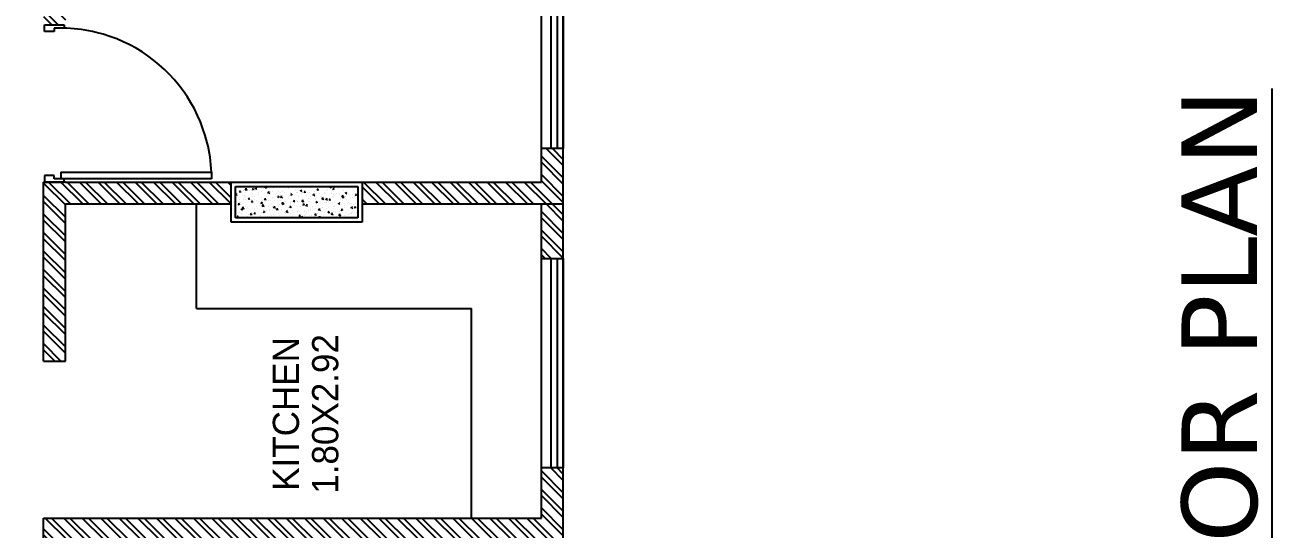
# Model space of a CAD drawing. Header units: inches. Extents: x 182687 to 187672, y -88924 to -84846.
# Drawn here: x 183074 to 183353.3, y -85129.7 to -85016.7 of the extents above; entities that cross this region are included whole.
import ezdxf
from ezdxf.enums import TextEntityAlignment as Align

# ---------------------------------------------------------------- set-up
doc = ezdxf.new("R2010")
doc.units = ezdxf.units.IN
doc.header["$MEASUREMENT"] = 0
doc.linetypes.add('PROYECCION', pattern=[19.05, 12.7, -6.35])
doc.styles.add('HemBha', font='GOTHIC.TTF')
doc.styles.get("Standard").update_dxf_attribs({"font": 'arial.ttf'})
pattern_1 = [(135, (181183.8516, -88790.0272), (-2.0752047, -2.0752047), []), (135, (181183.8516, -88788.6438), (-2.0752047, -2.0752047), [])]

# ---------------------------------------------------------------- blocks, each defined once
blk = doc.blocks.new('PUERTA-M-120')
at = {"color": 6}
for p, q in [((-0.075, 0.125), (-0.075, 1.275)), ((-0.075, 1.275), (-0.025, 1.275)), ((-0.025, 1.275), (-0.025, 0.125)), ((-1.2, 0), (-1.2, 0.15)), ((-1.2, 0.15), (-1.175, 0.15)), ((-1.175, 0.15), (-1.175, 0.075)), ((-0.075, 0.125), (-0.025, 0.125)), ((0, 0.15), (-0.025, 0.15)), ((-0.025, 0.15), (-0.025, 0.075)), ((0, 0), (0, 0.15)), ((-1.15, 0), (-1.2, 0)), ((-1.175, 0.075), (-1.15, 0.075)), ((-1.15, 0.075), (-1.15, 0)), ((-0.025, 0.075), (-0.05, 0.075)), ((-0.05, 0.075), (-0.05, 0)), ((-0.05, 0), (0, 0))]:
    blk.add_line(p, q, dxfattribs=at)
at = {"color": 6, "linetype": 'PROYECCION'}
blk.add_arc((-0.0237, 0.1248), 1.1514, 92.55335, 180.61136, dxfattribs=at)
blk = doc.blocks.new('REVISED COL LAYOUT')
at = {"color": 5}
for p, q in [((95298.9, -49483.9), (95528.9, -49483.9)), ((95298.9, -50233.9), (95298.9, -49483.9)), ((95323.9, -49508.9), (95503.9, -49508.9)), ((95323.9, -50208.9), (95323.9, -49508.9)), ((95503.9, -49508.9), (95503.9, -50208.9)), ((95528.9, -49483.9), (95528.9, -50233.9)), ((95528.9, -50233.9), (95298.9, -50233.9)), ((95503.9, -50208.9), (95323.9, -50208.9))]:
    blk.add_line(p, q, dxfattribs=at)
at = {"color": 5, "linetype": 'Continuous'}
for p, q in [((95326.3, -49523.6), (95331.2, -49517.9)), ((95326.3, -49523.6), (95332.3, -49524.1)), ((95327.8, -49543.8), (95327.8, -49543.8)), ((95328.8, -49510.6), (95328.8, -49510.6)), ((95329, -49510.5), (95329, -49510.5)), ((95332.3, -49524.1), (95331.2, -49517.9)), ((95346.8, -49543.8), (95346.8, -49543.8)), ((95352.8, -49532.6), (95352.8, -49532.6)), ((95361.7, -49510.1), (95361.7, -49510.1)), ((95368.6, -49545.4), (95375.6, -49542.7)), ((95371.8, -49540.5), (95371.8, -49540.5)), ((95373.6, -49548.8), (95375.6, -49542.7)), ((95379.1, -49536.7), (95379.1, -49536.7)), ((95398.1, -49529.9), (95402.9, -49524.1)), ((95398.1, -49529.9), (95404, -49530.4)), ((95404, -49530.4), (95402.9, -49524.1)), ((95409.7, -49535.5), (95409.7, -49535.5)), ((95411.1, -49522.5), (95411.1, -49522.5)), ((95415, -49512.4), (95415, -49512.4)), ((95429.6, -49530.3), (95429.6, -49530.3)), ((95452.6, -49513.2), (95459.6, -49510.5)), ((95452.6, -49513.2), (95457.6, -49516.5)), ((95457.6, -49516.5), (95459.6, -49510.5)), ((95468.4, -49514.6), (95468.4, -49514.6)), ((95469.4, -49512.5), (95469.4, -49512.5)), ((95469.8, -49536.2), (95474.6, -49530.4)), ((95469.8, -49536.2), (95475.8, -49536.7)), ((95472.9, -49527.2), (95472.9, -49527.2)), ((95475.8, -49536.7), (95474.6, -49530.4)), ((95481.6, -49522.8), (95481.6, -49522.8)), ((95497.9, -49523.9), (95497.9, -49523.9)), ((95325.3, -49610.3), (95325.3, -49610.3)), ((95326.5, -49577), (95326.5, -49577)), ((95332.6, -49577.6), (95332.6, -49577.6)), ((95340.2, -49598.8), (95345, -49593.1)), ((95340.2, -49598.8), (95346.2, -49599.3)), ((95344.3, -49617.9), (95351.3, -49615.3)), ((95346.2, -49599.3), (95345, -49593.1)), ((95345.5, -49580), (95345.5, -49580)), ((95349.2, -49621.3), (95351.3, -49615.3)), ((95354.6, -49600.9), (95354.6, -49600.9)), ((95357.1, -49614.4), (95357.1, -49614.4)), ((95368.6, -49545.4), (95373.6, -49548.8)), ((95373.3, -49554.1), (95381.1, -49545.9)), ((95373.3, -49554.1), (95382.2, -49555.4)), ((95374.1, -49549.8), (95374.1, -49549.8)), ((95375.7, -49614.3), (95375.7, -49614.3)), ((95376.7, -49603.3), (95376.7, -49603.3)), ((95377.9, -49570), (95377.9, -49570)), ((95382.2, -49555.4), (95381.1, -49546)), ((95383.4, -49575), (95383.4, -49575)), ((95391, -49567.5), (95391, -49567.5)), ((95408, -49603.1), (95408, -49603.1)), ((95411.9, -49605.1), (95416.8, -49599.4)), ((95411.9, -49605.1), (95417.9, -49605.6)), ((95417.9, -49605.6), (95416.8, -49599.4)), ((95420.2, -49606.1), (95420.2, -49606.1)), ((95427.2, -49596.9), (95427.2, -49596.9)), ((95427.4, -49552), (95427.4, -49552)), ((95428.3, -49585.7), (95435.3, -49583)), ((95428.3, -49585.7), (95433.3, -49589)), ((95428.4, -49563.6), (95428.4, -49563.6)), ((95433.3, -49589), (95435.3, -49583)), ((95445.3, -49602.8), (95445.3, -49602.8)), ((95446.6, -49566.7), (95446.6, -49566.7)), ((95449.3, -49557.5), (95449.3, -49557.5)), ((95461.4, -49605.4), (95461.4, -49605.4)), ((95471.6, -49563.4), (95471.6, -49563.4)), ((95479.1, -49589.4), (95479.1, -49589.4)), ((95480, -49570.6), (95487.8, -49562.5)), ((95480, -49570.6), (95488.9, -49572)), ((95480.3, -49556.1), (95480.3, -49556.1)), ((95480.8, -49554.3), (95480.8, -49554.3)), ((95483.2, -49597.8), (95483.2, -49597.8)), ((95483.7, -49611.4), (95488.5, -49605.6)), ((95483.7, -49611.4), (95489.6, -49611.9)), ((95488.9, -49572), (95487.8, -49562.5)), ((95489.6, -49611.9), (95488.5, -49605.6)), ((95503.5, -49607.2), (95503.5, -49607.2)), ((95324.1, -49643.6), (95324.1, -49643.6)), ((95328.5, -49637.2), (95328.5, -49637.2)), ((95330.8, -49653.9), (95330.8, -49653.9)), ((95334.7, -49651.7), (95334.7, -49651.7)), ((95344.3, -49617.9), (95349.2, -49621.3)), ((95352.5, -49659.2), (95352.5, -49659.2)), ((95354.1, -49674), (95358.9, -49668.3)), ((95354.1, -49674), (95360.1, -49674.6)), ((95360.1, -49674.6), (95358.9, -49668.3)), ((95367.6, -49685), (95367.6, -49685)), ((95374.2, -49669.9), (95374.2, -49669.9)), ((95375.5, -49636.6), (95375.5, -49636.6)), ((95386.5, -49668), (95394.3, -49659.9)), ((95386.5, -49668), (95395.4, -49669.4)), ((95386.8, -49627.2), (95386.8, -49627.2)), ((95388.1, -49654), (95388.1, -49654)), ((95392.7, -49681.7), (95392.7, -49681.7)), ((95393.9, -49645.5), (95393.9, -49645.5)), ((95395.4, -49669.4), (95394.3, -49659.9)), ((95404, -49658.2), (95411, -49655.5)), ((95404, -49658.2), (95408.9, -49661.6)), ((95408.9, -49661.6), (95411, -49655.5)), ((95410.8, -49649.2), (95410.8, -49649.2)), ((95419, -49642.2), (95419, -49642.2)), ((95424.8, -49663.5), (95424.8, -49663.5)), ((95425.8, -49680.3), (95430.6, -49674.6)), ((95425.8, -49680.3), (95431.8, -49680.8)), ((95426, -49630.2), (95426, -49630.2)), ((95429.1, -49616.6), (95429.1, -49616.6)), ((95430.5, -49676.7), (95430.5, -49676.7)), ((95431.8, -49680.8), (95430.6, -49674.6)), ((95441.5, -49656.2), (95441.5, -49656.2)), ((95445.1, -49617.2), (95445.1, -49617.2)), ((95449, -49684.2), (95449, -49684.2)), ((95456.8, -49637.3), (95456.8, -49637.3)), ((95469.1, -49639.2), (95469.1, -49639.2)), ((95476.7, -49656), (95476.7, -49656)), ((95477.9, -49622.7), (95477.9, -49622.7)), ((95482.4, -49618.8), (95482.4, -49618.8)), ((95488, -49626), (95495, -49623.3)), ((95488, -49626), (95492.9, -49629.3)), ((95492.9, -49629.3), (95495, -49623.3)), ((95493.3, -49684.6), (95501.1, -49676.5)), ((95493.3, -49684.6), (95502.2, -49686)), ((95493.7, -49668.4), (95493.7, -49668.4)), ((95494.8, -49658.5), (95494.8, -49658.5)), ((95497.5, -49686.6), (95502.4, -49680.8)), ((95497.5, -49686.6), (95503.5, -49687.1)), ((95502.2, -49686), (95501, -49676.5)), ((95503.5, -49687.1), (95502.4, -49680.8)), ((95323.9, -49688.9), (95326.9, -49687.8)), ((95323.9, -49693.2), (95324.9, -49693.8)), ((95324.9, -49693.8), (95326.9, -49687.8)), ((95332.3, -49704.2), (95332.3, -49704.2)), ((95336.3, -49716.2), (95336.3, -49716.2)), ((95341.3, -49724.4), (95341.3, -49724.4)), ((95348.7, -49755.9), (95348.7, -49755.9)), ((95366.4, -49721.1), (95366.4, -49721.1)), ((95368, -49749.3), (95372.8, -49743.5)), ((95368, -49749.3), (95373.9, -49749.8)), ((95368.6, -49705.1), (95368.6, -49705.1)), ((95371.8, -49736.4), (95371.8, -49736.4)), ((95373.9, -49749.8), (95372.8, -49743.5)), ((95373, -49703.2), (95373, -49703.2)), ((95377.9, -49755.6), (95377.9, -49755.6)), ((95379.6, -49730.7), (95386.6, -49728)), ((95379.6, -49730.7), (95384.6, -49734.1)), ((95384.6, -49734.1), (95386.6, -49728)), ((95386.5, -49753.8), (95386.5, -49753.8)), ((95389.7, -49718.5), (95389.7, -49718.5)), ((95390.7, -49694.2), (95390.7, -49694.2)), ((95402.1, -49758.2), (95402.1, -49758.2)), ((95404.2, -49716.1), (95404.2, -49716.1)), ((95422, -49707.3), (95422, -49707.3)), ((95422.3, -49730), (95422.3, -49730)), ((95423.5, -49696.8), (95423.5, -49696.8)), ((95439.7, -49755.5), (95444.5, -49749.8)), ((95439.7, -49755.5), (95445.7, -49756.1)), ((95441.1, -49747.3), (95441.1, -49747.3)), ((95443.1, -49720.8), (95443.1, -49720.8)), ((95445.7, -49756.1), (95444.5, -49749.8)), ((95444.8, -49743.8), (95444.8, -49743.8)), ((95463.6, -49698.5), (95470.6, -49695.8)), ((95463.6, -49698.5), (95468.6, -49701.8)), ((95466.1, -49744), (95466.1, -49744)), ((95467.4, -49707.8), (95467.4, -49707.8)), ((95468.6, -49701.8), (95470.6, -49695.8)), ((95473, -49755.8), (95473, -49755.8)), ((95474.3, -49722.5), (95474.3, -49722.5)), ((95475.4, -49709.6), (95475.4, -49709.6)), ((95475.5, -49689.3), (95475.5, -49689.3)), ((95492.4, -49704.5), (95492.4, -49704.5)), ((95496.5, -49723), (95496.5, -49723)), ((95503.2, -49733.8), (95503.2, -49733.8)), ((95328.2, -49763.9), (95328.2, -49763.9)), ((95329.2, -49807), (95329.2, -49807)), ((95340.1, -49760.6), (95340.1, -49760.6)), ((95350.3, -49820.4), (95350.3, -49820.4)), ((95351.6, -49795), (95351.6, -49795)), ((95352.2, -49785.8), (95352.2, -49785.8)), ((95355.3, -49803.2), (95362.3, -49800.6)), ((95355.3, -49803.2), (95360.3, -49806.6)), ((95360.3, -49806.6), (95362.3, -49800.6)), ((95369.4, -49803), (95369.4, -49803)), ((95370.6, -49769.7), (95370.6, -49769.7)), ((95381.8, -49824.5), (95386.7, -49818.7)), ((95381.8, -49824.5), (95387.8, -49825)), ((95382.6, -49809.3), (95382.6, -49809.3)), ((95387.8, -49825), (95386.7, -49818.7)), ((95388.5, -49826.2), (95388.5, -49826.2)), ((95390.4, -49820.8), (95390.4, -49820.8)), ((95399.8, -49782), (95407.6, -49773.9)), ((95399.8, -49782), (95408.7, -49783.4)), ((95403.7, -49822.7), (95403.7, -49822.7)), ((95408.7, -49783.4), (95407.6, -49773.9)), ((95410.5, -49775.8), (95410.5, -49775.8)), ((95413.5, -49822.9), (95413.5, -49822.9)), ((95414.8, -49786.7), (95414.8, -49786.7)), ((95418.7, -49829.9), (95418.7, -49829.9)), ((95419.9, -49796.6), (95419.9, -49796.6)), ((95421.1, -49763.3), (95421.1, -49763.3)), ((95436, -49811.5), (95436, -49811.5)), ((95439.3, -49771), (95446.3, -49768.3)), ((95439.3, -49771), (95444.3, -49774.3)), ((95439.8, -49783.4), (95439.8, -49783.4)), ((95444.3, -49774.3), (95446.3, -49768.3)), ((95448.7, -49810.8), (95448.7, -49810.8)), ((95451.4, -49817.9), (95451.4, -49817.9)), ((95453.6, -49830.8), (95458.4, -49825)), ((95455.5, -49760.4), (95455.5, -49760.4)), ((95457.1, -49824.9), (95457.1, -49824.9)), ((95459.5, -49831.3), (95458.4, -49825)), ((95468.8, -49765.8), (95468.8, -49765.8)), ((95470.6, -49822.4), (95470.6, -49822.4)), ((95471.8, -49789.1), (95471.8, -49789.1)), ((95477.7, -49778.4), (95477.7, -49778.4)), ((95489.4, -49813.8), (95489.4, -49813.8)), ((95499, -49811.2), (95503.9, -49809.4)), ((95499, -49811.2), (95503.9, -49814.6)), ((95324, -49893.4), (95328.8, -49887.7)), ((95324, -49893.4), (95330, -49893.9)), ((95325.3, -49834.5), (95325.3, -49834.5)), ((95327.9, -49890.5), (95327.9, -49890.5)), ((95330, -49893.9), (95328.8, -49887.7)), ((95331, -49875.8), (95338, -49873.1)), ((95331, -49875.8), (95335.9, -49879.1)), ((95332, -49830.8), (95332, -49830.8)), ((95335.9, -49879.1), (95338, -49873.1)), ((95362.2, -49865.6), (95362.2, -49865.6)), ((95362.7, -49860.1), (95362.7, -49860.1)), ((95366.9, -49869.6), (95366.9, -49869.6)), ((95368.2, -49836.3), (95368.2, -49836.3)), ((95386.2, -49880.5), (95386.2, -49880.5)), ((95387.2, -49862.3), (95387.2, -49862.3)), ((95395.7, -49899.7), (95400.5, -49894)), ((95395.7, -49899.7), (95401.7, -49900.2)), ((95398.8, -49896.8), (95398.8, -49896.8)), ((95401.7, -49900.2), (95400.5, -49894)), ((95413.1, -49896), (95420.8, -49887.8)), ((95413.1, -49896), (95421.9, -49897.3)), ((95415, -49843.5), (95422, -49840.8)), ((95415, -49843.5), (95420, -49846.9)), ((95416.1, -49862.3), (95416.1, -49862.3)), ((95416.2, -49896.5), (95416.2, -49896.5)), ((95417.5, -49863.2), (95417.5, -49863.2)), ((95420, -49846.9), (95422, -49840.8)), ((95421.9, -49897.3), (95420.8, -49887.8)), ((95425.1, -49857.3), (95425.1, -49857.3)), ((95444.6, -49870.5), (95444.6, -49870.5)), ((95453.6, -49830.8), (95459.5, -49831.3)), ((95461.9, -49888.4), (95461.9, -49888.4)), ((95467.4, -49906), (95472.3, -49900.2)), ((95468.2, -49889), (95468.2, -49889)), ((95468.5, -49892.4), (95468.5, -49892.4)), ((95469.4, -49855.7), (95469.4, -49855.7)), ((95469.5, -49864.6), (95469.5, -49864.6)), ((95473.4, -49906.5), (95472.3, -49900.2)), ((95474.7, -49883.8), (95481.7, -49881.1)), ((95474.7, -49883.8), (95479.6, -49887.1)), ((95479.6, -49887.1), (95481.7, -49881.1)), ((95486.9, -49885.1), (95486.9, -49885.1)), ((95488.2, -49849), (95488.2, -49849)), ((95502.9, -49860.5), (95502.9, -49860.5)), ((95331.7, -49957.4), (95331.7, -49957.4)), ((95334.6, -49941.2), (95334.6, -49941.2)), ((95335.9, -49905), (95335.9, -49905)), ((95337.9, -49968.6), (95342.7, -49962.9)), ((95337.9, -49968.6), (95343.8, -49969.2)), ((95343.8, -49969.2), (95342.7, -49962.9)), ((95343.2, -49911.2), (95343.2, -49911.2)), ((95351.9, -49912.4), (95351.9, -49912.4)), ((95360.9, -49901.7), (95360.9, -49901.7)), ((95363.3, -49969.5), (95363.3, -49969.5)), ((95364.3, -49924.6), (95364.3, -49924.6)), ((95364.5, -49936.2), (95364.5, -49936.2)), ((95365.7, -49902.9), (95365.7, -49902.9)), ((95372.5, -49936.2), (95372.5, -49936.2)), ((95376.7, -49964.3), (95376.7, -49964.3)), ((95390.1, -49947.4), (95390.1, -49947.4)), ((95390.6, -49916), (95397.7, -49913.3)), ((95390.6, -49916), (95395.6, -49919.4)), ((95395.6, -49919.4), (95397.7, -49913.3)), ((95396.6, -49913.4), (95396.6, -49913.4)), ((95409.3, -49967.3), (95409.3, -49967.3)), ((95409.6, -49974.9), (95414.4, -49969.2)), ((95410.2, -49902.4), (95410.2, -49902.4)), ((95413.8, -49963.1), (95413.8, -49963.1)), ((95415.6, -49975.4), (95414.4, -49969.2)), ((95415, -49929.8), (95415, -49929.8)), ((95417.7, -49926.9), (95417.7, -49926.9)), ((95430.1, -49966.5), (95430.1, -49966.5)), ((95434.3, -49964), (95434.3, -49964)), ((95435.6, -49927.9), (95435.6, -49927.9)), ((95448.4, -49937.4), (95448.4, -49937.4)), ((95450, -49915.7), (95450, -49915.7)), ((95450.3, -49956.3), (95457.3, -49953.6)), ((95450.3, -49956.3), (95455.3, -49959.6)), ((95455.3, -49959.6), (95457.3, -49953.6)), ((95460.6, -49924.6), (95460.6, -49924.6)), ((95465.7, -49955.6), (95465.7, -49955.6)), ((95467, -49922.3), (95467, -49922.3)), ((95467.4, -49906), (95473.4, -49906.5)), ((95471.1, -49929.1), (95471.1, -49929.1)), ((95472.2, -49959), (95472.2, -49959)), ((95483.5, -49968.8), (95483.5, -49968.8)), ((95498.5, -49919.6), (95498.5, -49919.6)), ((95503.4, -49917.9), (95503.4, -49917.9)), ((95323.9, -49988.8), (95327.4, -49985.3)), ((95323.9, -49994), (95328.5, -49994.8)), ((95325, -50026.5), (95325, -50026.5)), ((95328.5, -49994.8), (95327.4, -49985.3)), ((95327.6, -50017.1), (95327.6, -50017.1)), ((95346.1, -49975.6), (95346.1, -49975.6)), ((95351.6, -50039.1), (95351.6, -50039.1)), ((95351.7, -50043.9), (95356.6, -50038.1)), ((95351.7, -50043.9), (95357.7, -50044.4)), ((95357.7, -50044.4), (95356.6, -50038.1)), ((95357.3, -50015.4), (95357.3, -50015.4)), ((95360.9, -50036.1), (95360.9, -50036.1)), ((95362.1, -50002.8), (95362.1, -50002.8)), ((95366.3, -49988.5), (95373.3, -49985.8)), ((95366.3, -49988.5), (95371.3, -49991.9)), ((95371.3, -49991.9), (95373.3, -49985.8)), ((95378.3, -50028.8), (95378.3, -50028.8)), ((95381.7, -50042.9), (95381.7, -50042.9)), ((95383, -50006.8), (95383, -50006.8)), ((95385.9, -50007.1), (95385.9, -50007.1)), ((95408, -50003.5), (95408, -50003.5)), ((95409.6, -49974.9), (95415.6, -49975.4)), ((95409.9, -50029.1), (95409.9, -50029.1)), ((95410.6, -50017.6), (95410.6, -50017.6)), ((95411.4, -50029.7), (95411.4, -50029.7)), ((95412.6, -49996.4), (95412.6, -49996.4)), ((95419.6, -50037.9), (95419.6, -50037.9)), ((95423.5, -50050.1), (95428.3, -50044.4)), ((95426, -50028.8), (95433, -50026.1)), ((95426, -50028.8), (95431, -50032.1)), ((95426.3, -50009.9), (95434.1, -50001.8)), ((95426.3, -50009.9), (95435.2, -50011.3)), ((95429.4, -50050.7), (95428.3, -50044.4)), ((95431, -50032.1), (95433, -50026.1)), ((95431.7, -50031.1), (95431.7, -50031.1)), ((95435.2, -50011.3), (95434.1, -50001.8)), ((95444.3, -49997.1), (95444.3, -49997.1)), ((95445.9, -49998.5), (95445.9, -49998.5)), ((95463.3, -50022.2), (95463.3, -50022.2)), ((95464, -50019.9), (95464, -50019.9)), ((95464.5, -49988.9), (95464.5, -49988.9)), ((95468.2, -50019), (95468.2, -50019)), ((95481.3, -49981.2), (95486.1, -49975.4)), ((95481.3, -49981.2), (95487.3, -49981.7)), ((95482.7, -50029.6), (95482.7, -50029.6)), ((95485.1, -50033.3), (95485.1, -50033.3)), ((95487.3, -49981.7), (95486.1, -49975.4)), ((95502.6, -49987.1), (95502.6, -49987.1)), ((95330.4, -50085.6), (95330.4, -50085.6)), ((95331.5, -50084.1), (95331.5, -50084.1)), ((95332.8, -50107.3), (95340.6, -50099.2)), ((95332.8, -50107.3), (95341.7, -50108.7)), ((95337.4, -50066.2), (95337.4, -50066.2)), ((95341.7, -50108.7), (95340.6, -50099.2)), ((95342, -50061), (95349, -50058.4)), ((95342, -50061), (95347, -50064.4)), ((95347, -50064.4), (95349, -50058.4)), ((95355.4, -50082.3), (95355.4, -50082.3)), ((95356.7, -50046.2), (95356.7, -50046.2)), ((95358.4, -50102.6), (95358.4, -50102.6)), ((95359.6, -50069.3), (95359.6, -50069.3)), ((95365.6, -50119.1), (95370.4, -50113.3)), ((95371.6, -50119.6), (95370.4, -50113.3)), ((95389.8, -50074.1), (95389.8, -50074.1)), ((95390.8, -50068.5), (95390.8, -50068.5)), ((95393.3, -50077.4), (95393.3, -50077.4)), ((95401.7, -50101.3), (95408.7, -50098.6)), ((95401.7, -50101.3), (95406.7, -50104.7)), ((95406.7, -50104.7), (95408.7, -50098.6)), ((95408.9, -50096.2), (95408.9, -50096.2)), ((95410.2, -50062.9), (95410.2, -50062.9)), ((95423.5, -50050.1), (95429.4, -50050.7)), ((95430.1, -50108.5), (95430.1, -50108.5)), ((95439.6, -50123.9), (95447.4, -50115.8)), ((95444.1, -50070.7), (95444.1, -50070.7)), ((95448.5, -50125.3), (95447.4, -50115.8)), ((95448.1, -50064.1), (95448.1, -50064.1)), ((95455.2, -50105.2), (95455.2, -50105.2)), ((95456.4, -50069), (95456.4, -50069)), ((95460.9, -50088.7), (95460.9, -50088.7)), ((95462.1, -50055.4), (95462.1, -50055.4)), ((95481.5, -50065.8), (95481.5, -50065.8)), ((95485.7, -50069.1), (95492.7, -50066.4)), ((95485.7, -50069.1), (95490.7, -50072.4)), ((95490.7, -50072.4), (95492.7, -50066.4)), ((95493, -50100.2), (95493, -50100.2)), ((95495.2, -50056.4), (95500, -50050.7)), ((95495.2, -50056.4), (95501.2, -50056.9)), ((95497.5, -50073), (95497.5, -50073)), ((95501.2, -50056.9), (95500, -50050.7)), ((95502.3, -50113.7), (95502.3, -50113.7)), ((95323.9, -50131.1), (95324.7, -50130.9)), ((95323.9, -50133), (95324.7, -50130.9)), ((95327.3, -50143.7), (95327.3, -50143.7)), ((95329.1, -50121.8), (95329.1, -50121.8)), ((95339, -50130.7), (95339, -50130.7)), ((95340.7, -50156.2), (95340.7, -50156.2)), ((95351.3, -50165.7), (95351.3, -50165.7)), ((95351.4, -50170.4), (95351.4, -50170.4)), ((95356, -50169.2), (95356, -50169.2)), ((95357.2, -50135.9), (95357.2, -50135.9)), ((95365.6, -50119.1), (95371.6, -50119.6)), ((95367, -50116.8), (95367, -50116.8)), ((95371.3, -50119.6), (95371.3, -50119.6)), ((95377.3, -50173.8), (95384.3, -50171.1)), ((95377.3, -50173.8), (95382.3, -50177.2)), ((95382.3, -50177.2), (95384.3, -50171.1)), ((95385.6, -50133.7), (95385.6, -50133.7)), ((95392.4, -50133), (95392.4, -50133)), ((95402.6, -50184.1), (95402.6, -50184.1)), ((95403.8, -50147.9), (95403.8, -50147.9)), ((95404.8, -50172.6), (95404.8, -50172.6)), ((95406.5, -50162.8), (95406.5, -50162.8)), ((95407.7, -50129.5), (95407.7, -50129.5)), ((95409.6, -50155.7), (95409.6, -50155.7)), ((95424.7, -50121.8), (95424.7, -50121.8)), ((95428.9, -50144.6), (95428.9, -50144.6)), ((95437.3, -50125.4), (95442.2, -50119.6)), ((95437.3, -50125.4), (95443.3, -50125.9)), ((95439.6, -50123.9), (95448.5, -50125.3)), ((95440.4, -50179.1), (95440.4, -50179.1)), ((95443.3, -50125.9), (95442.2, -50119.6)), ((95444, -50123.7), (95444, -50123.7)), ((95445.7, -50135.2), (95445.7, -50135.2)), ((95458.1, -50174.9), (95458.1, -50174.9)), ((95458.4, -50155.3), (95458.4, -50155.3)), ((95459.7, -50122), (95459.7, -50122)), ((95461.4, -50141.6), (95468.4, -50138.9)), ((95461.4, -50141.6), (95466.3, -50144.9)), ((95466.3, -50144.9), (95468.4, -50138.9)), ((95466.7, -50139.6), (95466.7, -50139.6)), ((95467.9, -50145.7), (95467.9, -50145.7)), ((95478, -50124.1), (95478, -50124.1)), ((95499.1, -50137.5), (95499.1, -50137.5)), ((95503.6, -50170.8), (95503.6, -50170.8)), ((95354.8, -50202.5), (95354.8, -50202.5)), ((95377.5, -50187.4), (95377.5, -50187.4)), ((95379.5, -50194.3), (95384.3, -50188.6)), ((95379.5, -50194.3), (95385.5, -50194.8)), ((95385.5, -50194.8), (95384.3, -50188.6)), ((95389.5, -50200.7), (95389.5, -50200.7)), ((95405.3, -50196.1), (95405.3, -50196.1)), ((95447.8, -50190.7), (95447.8, -50190.7)), ((95451.2, -50200.6), (95456, -50194.8)), ((95451.2, -50200.6), (95457.2, -50201.1)), ((95457.2, -50201.1), (95456, -50194.8)), ((95457.2, -50188.6), (95457.2, -50188.6)), ((95502.3, -50206.9), (95502.3, -50206.9))]:
    blk.add_line(p, q, dxfattribs=at)

msp = doc.modelspace()

# ---------------------------------------------------------------- hatches: boundary and pattern name
h = msp.add_hatch()
h.set_pattern_fill('ANSI32', color=256, scale=7.826087, angle=90)
h.set_pattern_definition(pattern_1)
h.paths.add_polyline_path([(182800.287, -85260.288), (182800.287, -85265.179), (182829.635, -85265.179), (182829.635, -85260.288)])
h.paths.add_polyline_path([(182834.526, -85260.288), (182829.635, -85260.288), (182829.635, -85265.179), (182840.396, -85265.179), (182840.396, -85279.379), (182845.287, -85279.379), (182845.287, -85265.179), (182873.656, -85265.179), (182873.656, -85260.288)])
h.paths.add_polyline_path([(182840.396, -85349.804), (182840.396, -85364.003), (182841.374, -85364.003), (182841.374, -85370.832), (182845.287, -85370.851), (182845.287, -85349.804)])
h.paths.add_polyline_path([(182800.287, -85183.006), (182800.287, -85224.093), (182805.178, -85224.093), (182805.178, -85194.745), (182829.635, -85194.745), (182829.635, -85183.006)])
h.paths.add_polyline_path([(182829.635, -85194.745), (182829.635, -85213.341), (182834.526, -85213.341), (182834.526, -85194.745)])
h.paths.add_polyline_path([(182829.635, -85162.457), (182829.635, -85183.006), (182834.526, -85183.006), (182834.526, -85162.457)])
h.paths.add_polyline_path([(182829.635, -85094.962), (182829.635, -85115.51), (182834.526, -85115.51), (182834.526, -85094.962)])
h.paths.add_polyline_path([(182805.178, -85083.223), (182805.178, -85053.875), (182800.287, -85053.875), (182800.287, -85094.962), (182829.635, -85094.962), (182829.635, -85083.223)])
h.paths.add_polyline_path([(182845.287, -85090.071), (182845.287, -85094.962), (182963.656, -85094.962), (182963.656, -85090.071)])
h.paths.add_polyline_path([(182845.287, -85183.006), (182845.287, -85187.897), (182908.874, -85187.897), (182908.874, -85183.006)])
h.paths.add_polyline_path([(182908.874, -85253.44), (182908.874, -85265.179), (182913.765, -85265.179), (182913.765, -85253.44)])
h.paths.add_polyline_path([(182963.656, -85090.071), (182963.656, -85094.962), (182981.754, -85094.962), (182981.754, -85090.071)])
h.paths.add_polyline_path([(182829.635, -85056.725), (182829.635, -85083.223), (182834.526, -85083.223), (182834.526, -85056.725)])
h.paths.add_polyline_path([(182794.417, -84980.506), (182794.417, -84985.397), (182829.635, -84985.397), (182829.635, -84980.506)])
h.paths.add_polyline_path([(182794.417, -84910.677), (182794.417, -84915.569), (182829.635, -84915.569), (182829.635, -84910.677)])
h.paths.add_polyline_path([(182905.939, -84875.46), (182905.939, -84910.677), (182910.83, -84910.677), (182910.83, -84880.351), (182963.656, -84880.351), (182963.656, -84910.677), (182968.548, -84910.677), (182968.548, -84875.46)])
h.paths.add_polyline_path([(182899.087, -84910.677), (182899.087, -84915.569), (182910.83, -84915.569), (182910.83, -84910.677)])
h.paths.add_polyline_path([(182845.287, -84910.677), (182845.287, -84915.569), (182852.139, -84915.569), (182852.139, -84910.677)])
h.paths.add_polyline_path([(182829.635, -85018.467), (182829.635, -85032.353), (182829.635, -85039.125), (182834.526, -85039.125), (182834.526, -85037.245), (182928.439, -85037.245), (182928.439, -85032.353), (182834.526, -85032.353), (182834.526, -85018.467)])
h.paths.add_polyline_path([(182829.635, -84922.416), (182829.635, -84936.303), (182834.526, -84936.303), (182834.526, -84922.416)])
h.paths.add_polyline_path([(182963.656, -84922.416), (182963.656, -85032.353), (182963.656, -85037.245), (182968.548, -85037.245), (182968.548, -84922.416)])
h.paths.add_polyline_path([(182916.7, -85037.245), (182916.702, -85048.984), (182916.7, -85060.723), (182921.591, -85060.723), (182921.591, -85037.245)])
h.paths.add_polyline_path([(183078.113, -84910.677), (183078.113, -85016.721), (183083.004, -85016.721), (183083.004, -84915.569), (183120.178, -84915.569), (183120.178, -84910.677)])
h.paths.add_polyline_path([(183057.57, -84875.46), (183057.57, -84910.677), (183063.439, -84910.677), (183063.439, -84875.46)])
h.paths.add_polyline_path([(183046.315, -84910.677), (183046.315, -84915.569), (183078.113, -84915.569), (183078.113, -84910.677)])
h.paths.add_polyline_path([(182979.309, -84910.677), (182979.309, -84915.569), (182987.628, -84915.569), (182987.628, -84910.677)])
h = msp.add_hatch()
h.set_pattern_fill('ANSI32', color=256, scale=7.826087, angle=90)
h.set_pattern_definition(pattern_1)
h.paths.add_polyline_path([(183189.635, -84968.395), (183189.635, -84997.495), (183194.526, -84997.495), (183194.526, -84973.286), (183194.436, -84968.395)])
h.paths.add_polyline_path([(183194.436, -84968.395), (183194.561, -84973.286), (183223.874, -84973.286), (183223.874, -84910.677), (183202.352, -84910.677), (183202.352, -84915.569), (183218.983, -84915.569), (183218.983, -84968.395)])
h.paths.add_polyline_path([(183149.526, -84910.677), (183149.526, -84915.569), (183197.461, -84915.569), (183202.352, -84915.569), (183202.352, -84910.677)])
h.paths.add_polyline_path([(183189.635, -85056.829), (183189.635, -85069.067), (183194.526, -85069.067), (183194.526, -85056.829)])
h = msp.add_hatch()
h.set_pattern_fill('ANSI32', color=256, scale=7.826087, angle=90)
h.set_pattern_definition(pattern_1)
h.paths.add_polyline_path([(183026.265, -85381.612), (183026.265, -85486.482), (183031.156, -85486.482), (183031.156, -85381.612)])
h.paths.add_polyline_path([(183026.265, -85263.066), (183026.265, -85365.96), (183031.156, -85365.96), (183031.156, -85263.066)])
h.paths.add_polyline_path([(183026.265, -85214.33), (183026.265, -85247.414), (183031.156, -85247.414), (183031.156, -85214.33)])
h.paths.add_polyline_path([(183026.265, -85094.962), (183026.265, -85095.084), (183026.265, -85173.243), (183031.279, -85173.243), (183078.113, -85173.243), (183078.113, -85168.351), (183031.156, -85168.351), (183031.156, -85094.962)])
h.paths.add_polyline_path([(183078.113, -85127.264), (183078.113, -85216.286), (183083.004, -85216.286), (183083.004, -85132.156), (183189.635, -85132.156), (183189.635, -85136.584), (183194.526, -85136.584), (183194.526, -85127.264)])
h.paths.add_polyline_path([(183083.004, -85251.503), (183078.113, -85251.503), (183078.113, -85256.395), (183120.178, -85256.395), (183120.178, -85251.503)])
h.paths.add_polyline_path([(183078.113, -85051.938), (183078.113, -85056.829), (183078.113, -85092.047), (183083.004, -85092.047), (183083.004, -85056.829), (183120.178, -85056.829), (183120.178, -85051.938), (183083.004, -85051.938)])
h.paths.add_polyline_path([(183149.526, -85051.938), (183149.526, -85056.829), (183194.526, -85056.829), (183194.526, -85044.442), (183189.635, -85044.442), (183189.635, -85051.938)])
h.paths.add_polyline_path([(183189.635, -85116.014), (183189.635, -85127.264), (183194.526, -85127.264), (183194.526, -85116.014)])

# ---------------------------------------------------------------- linework, layer by layer
for p, q in [((183189.635, -85051.938), (183189.635, -84968.395)), ((183194.526, -85056.829), (183194.526, -84973.286)), ((183078.113, -85056.829), (183078.113, -85051.938)), ((183083.004, -85051.938), (183078.113, -85051.938)), ((183083.004, -85051.938), (183189.635, -85051.938)), ((183078.113, -85092.047), (183078.113, -85056.829)), ((183083.004, -85056.829), (183120.178, -85056.829)), ((183083.004, -85092.047), (183083.004, -85056.829)), ((183112.352, -85080.308), (183112.352, -85056.829)), ((183149.526, -85056.829), (183194.526, -85056.829)), ((183189.635, -85127.264), (183189.635, -85056.829)), ((183194.526, -85127.264), (183194.526, -85056.829)), ((183112.352, -85080.308), (183173.983, -85080.308)), ((183173.983, -85127.264), (183173.983, -85080.308)), ((183078.113, -85092.047), (183083.004, -85092.047)), ((183078.113, -85127.264), (183189.635, -85127.264)), ((183078.113, -85216.286), (183078.113, -85127.264)), ((183194.526, -85187.916), (183194.526, -85127.264))]:
    msp.add_line(p, q)
for points in [[(183189.635, -85044.442), (183189.635, -84997.495), (183194.526, -84997.495), (183194.526, -85044.442)], [(183191.806, -85044.442), (183191.806, -84997.495), (183193.156, -84997.495), (183193.156, -85044.442)], [(183189.635, -85116.014), (183189.635, -85069.067), (183194.526, -85069.067), (183194.526, -85116.014)], [(183191.806, -85116.014), (183191.806, -85069.067), (183193.156, -85069.067), (183193.156, -85116.014)]]:
    msp.add_lwpolyline(points, close=True)

# ---------------------------------------------------------------- block references
for name, p, xscale, yscale, zscale, rotation in [('REVISED COL LAYOUT', (181183.852, -88790.027), 0.03913043478082616, 0.03913043478082616, 0.03913043478082616, 90), ('PUERTA-M-120', (183078.307, -85051.938), 29.34782608561956, 29.34782608561956, 29.34782608561956, 270)]:
    msp.add_blockref(name, p, dxfattribs=dict(xscale=xscale, yscale=yscale, zscale=zscale, rotation=rotation))

# ---------------------------------------------------------------- texts
at = {"style": 'HemBha'}
for s, p in [('KITCHEN', (183135.341, -85103.903)), ('1.80X2.92', (183144.146, -85103.903))]:
    msp.add_text(s, height=5.8696, rotation=90, dxfattribs=at).set_placement(p, align=Align.CENTER)
at = {"insert": (183341.639, -85277.532), "char_height": 16.90435, "width": 657.37337, "attachment_point": 5, "rotation": 90}
msp.add_mtext('{\\fVerdana|b0|i0|c0|p34;\\LPROPOSED SECOND & THIRD FLOOR PLAN}', dxfattribs=at)

doc.saveas('drawing.dxf')
